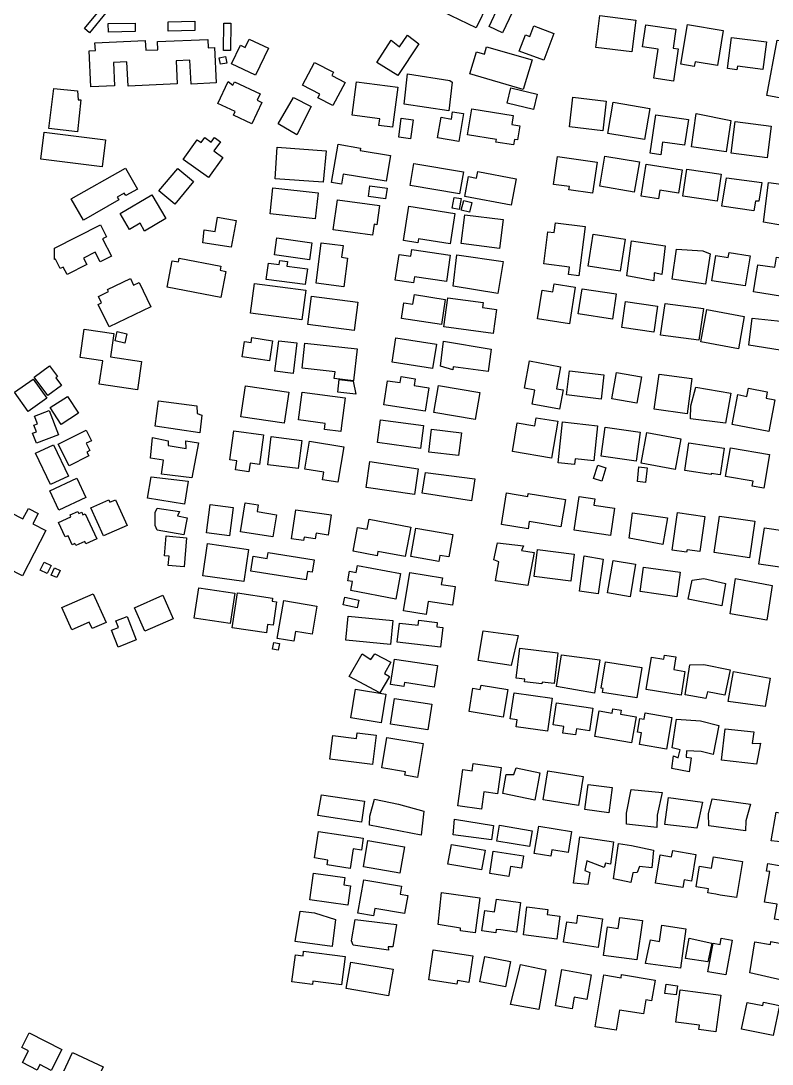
# Model space of a CAD drawing. Header units: metres. Extents: x -30816 to -28918, y -46789 to -43839.
# Drawn here: x -29513.2 to -29285.9, y -44734.4 to -44418.6 of the extents above; entities that cross this region are included whole.
import ezdxf

# ---------------------------------------------------------------- set-up
doc = ezdxf.new("R2010")
doc.units = ezdxf.units.M
doc.header["$MEASUREMENT"] = 0

msp = doc.modelspace()

# ---------------------------------------------------------------- linework, layer by layer
for points in [[(-29384.56, -44407.16), (-29371.86, -44413.48), (-29375.46, -44420.75), (-29388.01, -44414.66), (-29384.56, -44407.16)], [(-29365.67, -44407.73), (-29361.57, -44409.62), (-29367.45, -44422.25), (-29371.55, -44420.35), (-29365.67, -44407.73)], [(-29492.45, -44422.21), (-29493.97, -44420.96), (-29488.97, -44414.95), (-29487.45, -44416.2), (-29492.45, -44422.21)], [(-29486.74, -44419.4), (-29478.6, -44419.26), (-29478.57, -44421.86), (-29486.69, -44421.99), (-29486.74, -44419.4)], [(-29468.58, -44421.71), (-29468.63, -44418.86), (-29460.59, -44418.71), (-29460.53, -44421.56), (-29468.58, -44421.71)], [(-29449.77, -44427.61), (-29451.9, -44427.58), (-29451.79, -44419.26), (-29449.67, -44419.29), (-29449.77, -44427.61)], [(-29339.26, -44426.64), (-29338.03, -44416.98), (-29327.16, -44418.35), (-29328.39, -44428.02), (-29339.26, -44426.64)], [(-29324.1, -44419.81), (-29315.03, -44421.15), (-29315.88, -44426.87), (-29314.3, -44427.11), (-29315.74, -44436.85), (-29321.73, -44435.96), (-29320.41, -44427.18), (-29325.09, -44426.49), (-29324.1, -44419.81)], [(-29311.55, -44419.74), (-29300.7, -44421.5), (-29302.44, -44432.1), (-29309.22, -44430.99), (-29309.45, -44432.4), (-29313.52, -44431.73), (-29311.55, -44419.74)], [(-29399.16, -44435.17), (-29405.53, -44431.24), (-29401.11, -44424.48), (-29398.59, -44426.5), (-29396.22, -44422.96), (-29392.77, -44425.51), (-29399.16, -44435.17)], [(-29362.39, -44427.73), (-29360.5, -44422.81), (-29359.2, -44423.3), (-29357.96, -44420.09), (-29351.89, -44422.39), (-29355.01, -44430.53), (-29362.39, -44427.73)], [(-29491.99, -44438.61), (-29492.49, -44427.68), (-29490.65, -44427.59), (-29490.76, -44425.3), (-29475.55, -44424.59), (-29475.41, -44427.52), (-29471.73, -44427.34), (-29471.84, -44424.9), (-29456.61, -44424.2), (-29456.49, -44426.76), (-29454.6, -44426.68), (-29454.1, -44437.41), (-29461.71, -44437.76), (-29462.05, -44430.54), (-29466.22, -44430.74), (-29465.9, -44437.7), (-29480.77, -44438.39), (-29481.12, -44430.98), (-29485.18, -44431.16), (-29484.85, -44438.27), (-29491.99, -44438.61)], [(-29442.18, -44435.09), (-29449.47, -44431.66), (-29446.75, -44425.95), (-29445.33, -44426.62), (-29444.13, -44424.1), (-29438.27, -44426.86), (-29442.18, -44435.09)], [(-29298.17, -44423.6), (-29287.57, -44424.99), (-29288.67, -44433.36), (-29296.42, -44432.35), (-29296.57, -44433.45), (-29299.41, -44433.07), (-29298.17, -44423.6)], [(-29284.4, -44424.41), (-29273.2, -44426.45), (-29274.85, -44435.5), (-29282.95, -44434.04), (-29283.41, -44436.55), (-29281.06, -44436.98), (-29282.01, -44442.2), (-29287.47, -44441.21), (-29284.4, -44424.41)], [(-29358.54, -44430.45), (-29361.18, -44439.38), (-29377.35, -44434.65), (-29375.37, -44427.97), (-29372.96, -44428.68), (-29372.29, -44426.42), (-29358.54, -44430.45)], [(-29453.17, -44429.75), (-29451.25, -44429.41), (-29450.9, -44431.41), (-29452.81, -44431.75), (-29453.17, -44429.75)], [(-29418.8, -44444.27), (-29423.32, -44441.92), (-29422.71, -44440.78), (-29428, -44438.02), (-29424.39, -44431.16), (-29418.64, -44434.15), (-29419.14, -44435.12), (-29415.09, -44437.23), (-29418.8, -44444.27)], [(-29397.21, -44443.83), (-29396.25, -44434.66), (-29383.36, -44436.68), (-29382.68, -44437.16), (-29383.7, -44445.82), (-29397.21, -44443.83)], [(-29443.27, -44449.76), (-29448.88, -44447.15), (-29448.38, -44446.08), (-29453.63, -44443.62), (-29450.51, -44436.99), (-29449.04, -44438.05), (-29448.59, -44437.07), (-29440.79, -44440.72), (-29441.7, -44442.64), (-29440.24, -44443.34), (-29443.27, -44449.76)], [(-29411.65, -44437.04), (-29399.17, -44438.63), (-29400.73, -44450.82), (-29404.9, -44450.29), (-29404.63, -44448.23), (-29412.95, -44447.19), (-29411.65, -44437.04)], [(-29504.69, -44451.19), (-29503.16, -44439.11), (-29496.03, -44439.78), (-29495.86, -44442.53), (-29495.03, -44442.51), (-29496.02, -44452.22), (-29504.69, -44451.19)], [(-29430.73, -44441.78), (-29425.35, -44444.56), (-29429.73, -44453.08), (-29435.29, -44449.82), (-29430.73, -44441.78)], [(-29358.08, -44445.39), (-29366.06, -44443.54), (-29364.98, -44438.91), (-29356.99, -44440.77), (-29358.08, -44445.39)], [(-29336.06, -44442.92), (-29337.12, -44451.85), (-29347.22, -44450.65), (-29346.16, -44441.74), (-29336.06, -44442.92)], [(-29333.98, -44443.24), (-29322.89, -44445.1), (-29324.5, -44454.56), (-29335.59, -44452.7), (-29333.98, -44443.24)], [(-29395.3, -44454.28), (-29398.86, -44453.8), (-29398.08, -44448.06), (-29394.52, -44448.53), (-29395.3, -44454.28)], [(-29386.07, -44447.8), (-29382.93, -44448.32), (-29382.56, -44446.11), (-29379.24, -44446.65), (-29380.65, -44455.13), (-29387.11, -44454.05), (-29386.07, -44447.8)], [(-29376.79, -44445.21), (-29364.21, -44447.23), (-29364.64, -44449.95), (-29362.25, -44450.33), (-29362.95, -44454.64), (-29363.85, -44454.49), (-29364.12, -44456.16), (-29369.46, -44455.3), (-29369.33, -44454.5), (-29378.06, -44453.1), (-29376.79, -44445.21)], [(-29311.22, -44448.51), (-29312.36, -44456.28), (-29319.02, -44455.31), (-29319.59, -44459.13), (-29322.83, -44458.67), (-29321.11, -44447.07), (-29311.22, -44448.51)], [(-29308.86, -44446.62), (-29298.38, -44448.72), (-29299.81, -44458.2), (-29310.26, -44456.73), (-29308.86, -44446.62)], [(-29297.05, -44449.07), (-29286.17, -44450.48), (-29287.42, -44460.07), (-29298.3, -44458.66), (-29297.05, -44449.07)], [(-29506.12, -44452.28), (-29487.58, -44454.61), (-29488.61, -44462.74), (-29507.15, -44460.42), (-29506.12, -44452.28)], [(-29459.81, -44454.57), (-29458.66, -44455.39), (-29457.57, -44453.88), (-29455.57, -44455.32), (-29454.58, -44453.95), (-29452.8, -44455.23), (-29454.78, -44457.98), (-29452.03, -44459.96), (-29456.45, -44466.06), (-29464.13, -44460.53), (-29459.81, -44454.57)], [(-29435.66, -44456.84), (-29420.82, -44457.91), (-29421.73, -44467.4), (-29436.24, -44466.41), (-29435.66, -44456.84)], [(-29417.22, -44455.95), (-29410.4, -44457.1), (-29410.53, -44457.81), (-29401.37, -44459.35), (-29402.69, -44467.16), (-29415.63, -44464.97), (-29416.13, -44468), (-29419.18, -44467.49), (-29417.22, -44455.95)], [(-29352.07, -44468.1), (-29350.86, -44459.66), (-29338.87, -44461.38), (-29340.22, -44470.75), (-29347.39, -44469.72), (-29347.25, -44468.78), (-29352.07, -44468.1)], [(-29336.51, -44459.54), (-29326.05, -44461.3), (-29327.6, -44470.44), (-29338.05, -44468.69), (-29336.51, -44459.54)], [(-29497.93, -44472.51), (-29481.52, -44463.21), (-29477.92, -44469.52), (-29481.44, -44471.51), (-29481.88, -44470.73), (-29484.01, -44471.94), (-29483.5, -44472.81), (-29494.26, -44478.93), (-29497.93, -44472.51)], [(-29465.7, -44463.27), (-29460.91, -44467.22), (-29466.62, -44474.06), (-29471.4, -44470.1), (-29465.7, -44463.27)], [(-29394.25, -44461.76), (-29379.31, -44464.32), (-29380.45, -44470.96), (-29395.39, -44468.41), (-29394.25, -44461.76)], [(-29323.98, -44461.96), (-29313.15, -44463.66), (-29314.27, -44470.72), (-29319.86, -44469.85), (-29320.28, -44472.5), (-29325.53, -44471.67), (-29323.98, -44461.96)], [(-29311.72, -44463.51), (-29301.3, -44465.02), (-29302.5, -44473.21), (-29312.9, -44471.7), (-29311.72, -44463.51)], [(-29363.34, -44466.39), (-29364.87, -44474.44), (-29378.89, -44471.8), (-29377.74, -44465.72), (-29375.34, -44466.17), (-29374.98, -44464.2), (-29363.34, -44466.39)], [(-29299.69, -44466.08), (-29289.01, -44467.49), (-29289.92, -44473.23), (-29290.94, -44473.17), (-29291.44, -44476.11), (-29301.13, -44474.68), (-29299.69, -44466.08)], [(-29436.94, -44469.15), (-29423.24, -44470.65), (-29424.11, -44478.54), (-29437.81, -44477.04), (-29436.94, -44469.15)], [(-29407.58, -44468.52), (-29402.37, -44469.29), (-29402.86, -44472.5), (-29408.06, -44471.72), (-29407.58, -44468.52)], [(-29287, -44467.52), (-29276.34, -44468.98), (-29277.34, -44477.72), (-29282.12, -44477.13), (-29282.76, -44480.53), (-29288.47, -44479.56), (-29287, -44467.52)], [(-29473.59, -44471.27), (-29469.32, -44478.45), (-29475.73, -44482.24), (-29477.13, -44479.89), (-29480.31, -44481.77), (-29483.19, -44476.94), (-29473.59, -44471.27)], [(-29417.4, -44472.76), (-29404.68, -44474.54), (-29405.49, -44480.31), (-29406.33, -44480.19), (-29406.79, -44483.51), (-29418.68, -44481.85), (-29417.4, -44472.76)], [(-29380.6, -44475.68), (-29382.68, -44475.29), (-29382.05, -44472.03), (-29379.98, -44472.42), (-29380.6, -44475.68)], [(-29377.47, -44476.53), (-29379.98, -44475.89), (-29379.21, -44472.93), (-29376.7, -44473.57), (-29377.47, -44476.53)], [(-29395.82, -44474.73), (-29381.86, -44476.9), (-29383.29, -44486.06), (-29392.93, -44484.57), (-29393.11, -44485.76), (-29397.44, -44485.09), (-29395.82, -44474.73)], [(-29449.52, -44487.13), (-29458.12, -44485.75), (-29457.72, -44481.86), (-29454.38, -44482.36), (-29453.73, -44478.05), (-29448.01, -44479.01), (-29449.52, -44487.13)], [(-29378.86, -44477.31), (-29367.25, -44478.77), (-29368.36, -44487.46), (-29379.96, -44486), (-29378.86, -44477.31)], [(-29342.47, -44480.86), (-29344.37, -44495.81), (-29347.46, -44495.42), (-29347.17, -44493.11), (-29354.95, -44492.13), (-29353.71, -44482.42), (-29351.79, -44482.66), (-29351.42, -44479.73), (-29342.47, -44480.86)], [(-29489.09, -44480.33), (-29487.23, -44483.97), (-29488.45, -44484.59), (-29485.75, -44489.85), (-29489.15, -44491.57), (-29490.68, -44488.6), (-29494.21, -44490.4), (-29493.22, -44492.32), (-29499.21, -44495.36), (-29500.36, -44493.12), (-29501.28, -44493.59), (-29502.73, -44490.73), (-29502.99, -44490.86), (-29503.03, -44488.87), (-29503, -44487.41), (-29489.09, -44480.33)], [(-29435.74, -44484.26), (-29425.13, -44485.78), (-29425.87, -44490.9), (-29436.48, -44489.38), (-29435.74, -44484.26)], [(-29422.32, -44485.81), (-29415.7, -44486.65), (-29416.15, -44490.18), (-29414.41, -44490.39), (-29415.52, -44499.07), (-29423.88, -44498.01), (-29422.32, -44485.81)], [(-29341.53, -44492.83), (-29340, -44483.21), (-29330.39, -44484.72), (-29331.92, -44494.34), (-29341.53, -44492.83)], [(-29329.87, -44495.74), (-29328.4, -44485.22), (-29318.23, -44486.72), (-29319.27, -44495.36), (-29321.56, -44494.92), (-29321.68, -44497.32), (-29329.87, -44495.74)], [(-29384.44, -44497.53), (-29394.12, -44496.11), (-29394.4, -44497.95), (-29399.92, -44497.14), (-29398.76, -44489.29), (-29395.17, -44489.81), (-29394.88, -44487.83), (-29383.26, -44489.53), (-29384.44, -44497.53)], [(-29316.15, -44496.79), (-29314.8, -44487.68), (-29306.83, -44488.2), (-29304.62, -44489.17), (-29306.03, -44498.32), (-29316.15, -44496.79)], [(-29294.01, -44498.84), (-29304.15, -44497.25), (-29302.93, -44489.63), (-29299.15, -44490.23), (-29298.9, -44488.7), (-29292.55, -44489.71), (-29294.01, -44498.84)], [(-29468.93, -44499.23), (-29467.39, -44491.21), (-29465.48, -44491.57), (-29465.27, -44490.46), (-29452.69, -44492.85), (-29452.93, -44494.11), (-29451.15, -44494.44), (-29452.66, -44502.33), (-29468.93, -44499.23)], [(-29438.27, -44491.97), (-29435.03, -44492.39), (-29434.87, -44491.17), (-29432.5, -44491.49), (-29432.68, -44492.81), (-29426.48, -44493.62), (-29427.13, -44498.45), (-29438.92, -44496.9), (-29438.27, -44491.97)], [(-29381.3, -44489.39), (-29367.27, -44491.46), (-29368.84, -44501.11), (-29382.35, -44498.96), (-29381.3, -44489.39)], [(-29291.5, -44500.66), (-29290.19, -44492.41), (-29285.07, -44493.2), (-29284.59, -44490.14), (-29280.37, -44490.8), (-29281.06, -44495.18), (-29279.15, -44495.48), (-29280.24, -44502.42), (-29291.5, -44500.66)], [(-29486.46, -44511.25), (-29489.75, -44504.47), (-29488.77, -44503.99), (-29489.71, -44502.04), (-29486.67, -44500.57), (-29487, -44499.9), (-29480.05, -44496.56), (-29479.08, -44498.58), (-29477.4, -44497.77), (-29473.82, -44505.18), (-29486.46, -44511.25)], [(-29442.5, -44498.13), (-29427, -44500.12), (-29428.16, -44509.11), (-29443.66, -44507.13), (-29442.5, -44498.13)], [(-29356.84, -44508.83), (-29355.49, -44500.08), (-29352.22, -44500.58), (-29351.85, -44498.24), (-29345.45, -44499.22), (-29347.16, -44510.31), (-29356.84, -44508.83)], [(-29425.21, -44501.97), (-29411.24, -44503.78), (-29412.36, -44512.33), (-29426.32, -44510.51), (-29425.21, -44501.97)], [(-29384.79, -44502.91), (-29385.97, -44510.55), (-29398.06, -44508.69), (-29397.33, -44503.94), (-29394.56, -44504.36), (-29394.12, -44501.48), (-29384.79, -44502.91)], [(-29344.56, -44507.32), (-29343.4, -44499.7), (-29333.04, -44501.28), (-29334.2, -44508.9), (-29344.56, -44507.32)], [(-29383.96, -44502.41), (-29373.29, -44503.88), (-29373.5, -44505.37), (-29369.33, -44505.95), (-29370.34, -44513.28), (-29385.19, -44511.24), (-29383.96, -44502.41)], [(-29331.38, -44511.45), (-29330.26, -44503.57), (-29320.61, -44504.93), (-29321.73, -44512.8), (-29331.38, -44511.45)], [(-29318.26, -44504.19), (-29306.65, -44505.66), (-29308.08, -44515.22), (-29319.64, -44513.73), (-29318.26, -44504.19)], [(-29305.69, -44506.02), (-29294.32, -44508.09), (-29296.11, -44517.84), (-29307.48, -44515.77), (-29305.69, -44506.02)], [(-29291.95, -44508.57), (-29282.39, -44509.61), (-29283.46, -44518.29), (-29292.95, -44516.75), (-29291.95, -44508.57)], [(-29477.91, -44530.25), (-29489.46, -44528.55), (-29488.41, -44521.48), (-29495.29, -44520.47), (-29494.02, -44511.92), (-29485.01, -44513.25), (-29486.05, -44520.29), (-29476.64, -44521.67), (-29477.91, -44530.25)], [(-29481.73, -44516.13), (-29484.68, -44515.45), (-29484.02, -44512.65), (-29481.08, -44513.34), (-29481.73, -44516.13)], [(-29437.06, -44515.46), (-29438.01, -44521.55), (-29446.24, -44520.27), (-29445.51, -44515.63), (-29443.49, -44515.95), (-29443.26, -44514.5), (-29437.06, -44515.46)], [(-29399.7, -44514.57), (-29387.48, -44516.5), (-29388.65, -44523.86), (-29400.86, -44521.94), (-29399.7, -44514.57)], [(-29435.15, -44515.41), (-29429.67, -44516.09), (-29430.83, -44525.33), (-29436.32, -44524.65), (-29435.15, -44515.41)], [(-29411.48, -44517.86), (-29412.52, -44527.53), (-29418.35, -44526.9), (-29418.12, -44524.84), (-29428.09, -44523.76), (-29427.28, -44516.17), (-29411.48, -44517.86)], [(-29385.3, -44515.51), (-29370.85, -44517.98), (-29371.8, -44524.78), (-29382.42, -44523.29), (-29382.54, -44524.23), (-29386.26, -44523.11), (-29385.3, -44515.51)], [(-29509.11, -44526.43), (-29504.53, -44523.07), (-29502.14, -44526.3), (-29502.59, -44526.64), (-29500.86, -44528.98), (-29504.99, -44532.01), (-29509.11, -44526.43)], [(-29350.22, -44536.19), (-29358.46, -44534.62), (-29357.65, -44530.41), (-29360.85, -44529.8), (-29359.26, -44521.56), (-29349.88, -44523.35), (-29351.15, -44529.95), (-29349.1, -44530.34), (-29350.22, -44536.19)], [(-29509.47, -44527.07), (-29505.34, -44532.85), (-29510.96, -44536.84), (-29515.09, -44531.04), (-29509.47, -44527.07)], [(-29411.83, -44531.56), (-29417.28, -44531.01), (-29416.9, -44527.2), (-29412.62, -44527.62), (-29411.83, -44531.56)], [(-29390.84, -44536.73), (-29403.41, -44534.82), (-29402.28, -44527.53), (-29398.38, -44528.12), (-29398.1, -44526.29), (-29393.92, -44526.94), (-29394.24, -44528.99), (-29389.76, -44529.68), (-29390.84, -44536.73)], [(-29337.67, -44533.12), (-29348.07, -44531.85), (-29347.18, -44524.52), (-29336.78, -44525.79), (-29337.67, -44533.12)], [(-29326.86, -44534.34), (-29334.35, -44533.06), (-29332.95, -44525.02), (-29325.46, -44526.31), (-29326.86, -44534.34)], [(-29311.62, -44537.51), (-29321.54, -44536.19), (-29320.12, -44525.54), (-29310.2, -44526.86), (-29311.62, -44537.51)], [(-29445.2, -44529.11), (-29432.14, -44531.02), (-29433.53, -44540.43), (-29446.59, -44538.51), (-29445.2, -44529.11)], [(-29374.34, -44531.11), (-29375.73, -44539.27), (-29388.23, -44537.14), (-29386.83, -44528.98), (-29374.34, -44531.11)], [(-29300, -44540.41), (-29310.6, -44539.02), (-29310.54, -44535.12), (-29309, -44529.52), (-29298.4, -44531.31), (-29300, -44540.41)], [(-29286.92, -44542.92), (-29298.03, -44540.82), (-29296.29, -44531.75), (-29293.51, -44532.28), (-29293.04, -44529.82), (-29287.37, -44530.91), (-29287.73, -44532.8), (-29285.08, -44533.31), (-29286.92, -44542.92)], [(-29504.3, -44535.68), (-29499.05, -44532.27), (-29495.71, -44537.38), (-29500.97, -44540.79), (-29504.3, -44535.68)], [(-29428.12, -44531.02), (-29415.04, -44532.72), (-29416.14, -44541.1), (-29416.38, -44542.9), (-29421.32, -44542.25), (-29421.08, -44540.46), (-29429.22, -44539.4), (-29428.12, -44531.02)], [(-29508.1, -44540.55), (-29509.01, -44538.22), (-29504.62, -44536.53), (-29501.75, -44543.88), (-29508.46, -44546.48), (-29509.64, -44543.45), (-29508.42, -44542.98), (-29509.21, -44540.97), (-29508.1, -44540.55)], [(-29471.58, -44533.61), (-29459.99, -44535.1), (-29459.87, -44537.46), (-29458.44, -44537.98), (-29459.03, -44543.34), (-29472.59, -44541.3), (-29471.58, -44533.61)], [(-29404.34, -44539.33), (-29391.34, -44541.1), (-29392.3, -44548.05), (-29405.29, -44546.26), (-29404.34, -44539.33)], [(-29364.49, -44548.97), (-29363.04, -44540.32), (-29357.72, -44541.2), (-29357.31, -44538.72), (-29350.78, -44539.81), (-29352.64, -44550.94), (-29364.49, -44548.97)], [(-29501.87, -44546.69), (-29493.44, -44542.51), (-29491.85, -44545.69), (-29493.4, -44546.46), (-29492.31, -44548.65), (-29493.23, -44549.11), (-29492.63, -44550.31), (-29498.58, -44553.26), (-29501.87, -44546.69)], [(-29448.72, -44542.7), (-29439.74, -44543.96), (-29441.02, -44552.91), (-29443.86, -44552.51), (-29444.22, -44555.09), (-29448.24, -44554.52), (-29447.85, -44551.78), (-29449.97, -44551.48), (-29448.72, -44542.7)], [(-29388.94, -44542.2), (-29379.92, -44543.26), (-29380.75, -44550.21), (-29389.78, -44549.14), (-29388.94, -44542.2)], [(-29349.27, -44540.01), (-29338.7, -44541.18), (-29339.88, -44551.76), (-29345.51, -44551.14), (-29345.7, -44552.91), (-29350.64, -44552.38), (-29349.27, -44540.01)], [(-29336.45, -44541.64), (-29325.83, -44543.09), (-29327.04, -44551.88), (-29337.66, -44550.42), (-29336.45, -44541.64)], [(-29473.37, -44544.71), (-29468.66, -44545.74), (-29468.62, -44547.16), (-29463.2, -44548.03), (-29463.29, -44545.74), (-29459.44, -44546.34), (-29461.42, -44556.89), (-29470.64, -44555.83), (-29470.03, -44551.56), (-29473.96, -44551), (-29473.37, -44544.71)], [(-29437.41, -44544.46), (-29428.2, -44545.64), (-29429.29, -44554.14), (-29438.51, -44552.95), (-29437.41, -44544.46)], [(-29425.91, -44545.83), (-29415.52, -44547.54), (-29417.3, -44558.29), (-29421.92, -44557.52), (-29421.54, -44555.24), (-29427.31, -44554.29), (-29425.91, -44545.83)], [(-29323.83, -44543.19), (-29313.51, -44545.08), (-29315.22, -44554.4), (-29325.55, -44552.51), (-29323.83, -44543.19)], [(-29508.71, -44549.5), (-29503.34, -44546.96), (-29498.82, -44556.45), (-29504.18, -44558.98), (-29508.71, -44549.5)], [(-29312.3, -44554.7), (-29311.06, -44546.35), (-29300.39, -44547.92), (-29301.59, -44556.02), (-29304.32, -44555.62), (-29304.36, -44555.87), (-29312.3, -44554.7)], [(-29299.96, -44556.56), (-29298.5, -44547.88), (-29286.73, -44549.84), (-29288.45, -44560.06), (-29291.89, -44559.48), (-29291.64, -44557.95), (-29299.96, -44556.56)], [(-29407.57, -44552.01), (-29392.95, -44554.18), (-29394.12, -44561.97), (-29408.74, -44559.81), (-29407.57, -44552.01)], [(-29544.78, -44570.25), (-29536.92, -44554.98), (-29533.44, -44556.75), (-29532.45, -44554.83), (-29529.19, -44556.48), (-29530.99, -44559.96), (-29512.54, -44569.38), (-29510.92, -44566.25), (-29507.99, -44567.74), (-29509.6, -44570.88), (-29505.65, -44572.89), (-29512.72, -44586.62), (-29544.78, -44570.25)], [(-29390.81, -44555.3), (-29375.8, -44557.23), (-29376.81, -44563.93), (-29391.76, -44561.57), (-29390.81, -44555.3)], [(-29339.89, -44557.14), (-29338.66, -44553.13), (-29336.21, -44553.87), (-29337.43, -44557.89), (-29339.89, -44557.14)], [(-29324.17, -44558.31), (-29326.66, -44558.06), (-29326.2, -44553.64), (-29323.71, -44553.9), (-29324.17, -44558.31)], [(-29504.42, -44560.86), (-29496.28, -44557.07), (-29493.53, -44562.93), (-29501.67, -44566.72), (-29504.42, -44560.86)], [(-29473.76, -44556.6), (-29462.59, -44557.98), (-29463.65, -44564.85), (-29474.89, -44563.07), (-29473.76, -44556.6)], [(-29367.78, -44571.04), (-29366.23, -44561.5), (-29359.8, -44562.53), (-29359.68, -44561.69), (-29348.45, -44563.5), (-29349.79, -44571.73), (-29359.38, -44570.18), (-29359.73, -44572.34), (-29367.78, -44571.04)], [(-29492.05, -44566), (-29486.56, -44563.56), (-29486.22, -44564.3), (-29484.54, -44563.55), (-29481.05, -44571.35), (-29488.21, -44574.53), (-29492.05, -44566)], [(-29455.92, -44564.98), (-29448.96, -44565.89), (-29450.09, -44574.47), (-29457.06, -44573.56), (-29455.92, -44564.98)], [(-29445.36, -44564.47), (-29441.37, -44565.1), (-29441.71, -44567.15), (-29435.87, -44568.09), (-29436.96, -44574.82), (-29446.77, -44573.25), (-29445.36, -44564.47)], [(-29345.81, -44572.73), (-29344.29, -44562.59), (-29339.56, -44563.29), (-29339.84, -44565.18), (-29333.54, -44566.12), (-29334.77, -44574.36), (-29345.81, -44572.73)], [(-29501.76, -44570.43), (-29498.02, -44568.72), (-29498.28, -44568.15), (-29495.95, -44567.09), (-29495.65, -44567.76), (-29494.77, -44567.37), (-29494.42, -44568.13), (-29493.7, -44567.8), (-29490.22, -44575.37), (-29493.54, -44576.89), (-29493.87, -44576.16), (-29496.56, -44577.38), (-29496.81, -44576.83), (-29497.65, -44577.21), (-29498.92, -44574.45), (-29499.74, -44574.83), (-29501.76, -44570.43)], [(-29471.96, -44566.1), (-29465.21, -44567.1), (-29465.76, -44568.44), (-29462.82, -44568.99), (-29463.89, -44574.21), (-29471.95, -44572.82), (-29472.55, -44571.4), (-29472.59, -44567.46), (-29471.96, -44566.1)], [(-29430.01, -44566.57), (-29419.3, -44568.17), (-29420.23, -44574.27), (-29423.88, -44573.72), (-29424.13, -44575.39), (-29427.47, -44574.89), (-29427.63, -44575.92), (-29431.33, -44575.36), (-29430.01, -44566.57)], [(-29329.16, -44575.17), (-29328.16, -44567.55), (-29317.54, -44568.99), (-29318.98, -44577.13), (-29329.16, -44575.17)], [(-29314.5, -44567.45), (-29306.27, -44568.62), (-29307.79, -44579.22), (-29311.65, -44578.68), (-29311.76, -44579.41), (-29316.12, -44578.78), (-29314.5, -44567.45)], [(-29395.22, -44571.86), (-29396.93, -44580.78), (-29405.14, -44579.22), (-29405.39, -44580.51), (-29412.68, -44579.12), (-29411.3, -44571.95), (-29408.42, -44572.49), (-29407.84, -44569.45), (-29395.22, -44571.86)], [(-29303.44, -44579.58), (-29301.85, -44568.51), (-29291.17, -44570.03), (-29292.76, -44581.1), (-29303.44, -44579.58)], [(-29469.22, -44574.53), (-29463.03, -44575.06), (-29463.79, -44583.88), (-29468.58, -44583.47), (-29468.34, -44580.68), (-29469.73, -44580.55), (-29469.22, -44574.53)], [(-29393.68, -44572.15), (-29382.53, -44574.07), (-29383.72, -44580.88), (-29386.4, -44580.42), (-29386.72, -44582.23), (-29395.19, -44580.76), (-29393.68, -44572.15)], [(-29289.87, -44583.09), (-29288.25, -44572.04), (-29281.95, -44572.95), (-29283.56, -44584.01), (-29289.87, -44583.09)], [(-29456.72, -44576.84), (-29444.36, -44578.58), (-29445.74, -44588.31), (-29458.1, -44586.57), (-29456.72, -44576.84)], [(-29359.85, -44589.53), (-29369.6, -44588.15), (-29368.6, -44582.31), (-29370.12, -44581.72), (-29368.98, -44576.58), (-29361.12, -44577.5), (-29361.77, -44578.92), (-29357.91, -44579.5), (-29359.85, -44589.53)], [(-29442.87, -44580.65), (-29438.7, -44581.31), (-29438.41, -44579.52), (-29424.49, -44581.72), (-29425.09, -44585.48), (-29426.51, -44585.25), (-29426.9, -44587.8), (-29443.6, -44585.18), (-29442.87, -44580.65)], [(-29357.9, -44586.76), (-29356.85, -44578.62), (-29345.77, -44580.04), (-29346.82, -44588.18), (-29357.9, -44586.76)], [(-29342.78, -44580.55), (-29337.02, -44581.54), (-29338.54, -44592.06), (-29344.22, -44591.19), (-29342.78, -44580.55)], [(-29506.13, -44582.44), (-29504.02, -44583.46), (-29505.2, -44585.91), (-29507.31, -44584.9), (-29506.13, -44582.44)], [(-29399.79, -44593.61), (-29413.32, -44591.08), (-29412.81, -44588.34), (-29414.31, -44588.06), (-29413.78, -44585.21), (-29411.75, -44585.58), (-29411.34, -44583.45), (-29398.34, -44585.88), (-29399.79, -44593.61)], [(-29334, -44581.91), (-29327.2, -44583.05), (-29328.87, -44592.9), (-29335.68, -44591.74), (-29334, -44581.91)], [(-29324.81, -44583.94), (-29313.67, -44585.5), (-29314.72, -44592.9), (-29325.86, -44591.33), (-29324.81, -44583.94)], [(-29503.03, -44584.18), (-29501.33, -44584.96), (-29502.35, -44587.12), (-29504.04, -44586.35), (-29503.03, -44584.18)], [(-29395.55, -44585.63), (-29385.67, -44587.2), (-29385.98, -44589.18), (-29381.75, -44589.85), (-29382.64, -44595.48), (-29389.91, -44594.34), (-29390.54, -44598.25), (-29397.39, -44597.18), (-29395.55, -44585.63)], [(-29459.36, -44590.22), (-29448.47, -44591.82), (-29449.84, -44600.98), (-29460.72, -44599.36), (-29459.36, -44590.22)], [(-29311.26, -44593.61), (-29310.04, -44587.87), (-29306.56, -44587.44), (-29300.03, -44588.87), (-29301.11, -44595.7), (-29311.26, -44593.61)], [(-29298.6, -44598.1), (-29296.96, -44587.36), (-29285.91, -44589.48), (-29287.48, -44600), (-29298.6, -44598.1)], [(-29491.3, -44592.01), (-29487.41, -44600.7), (-29491.64, -44602.57), (-29492.53, -44600.58), (-29497.77, -44602.89), (-29500.76, -44596.2), (-29491.3, -44592.01)], [(-29470.26, -44592.49), (-29467.11, -44599.59), (-29475.65, -44603.34), (-29478.8, -44596.24), (-29470.26, -44592.49)], [(-29447.67, -44591.73), (-29437.06, -44593.31), (-29437.2, -44594.23), (-29435.82, -44594.43), (-29436.88, -44601.54), (-29438.52, -44601.3), (-29438.9, -44603.87), (-29449.26, -44602.33), (-29447.67, -44591.73)], [(-29411.47, -44596.31), (-29415.67, -44595.39), (-29415.14, -44593.05), (-29410.95, -44593.97), (-29411.47, -44596.31)], [(-29433.67, -44594.08), (-29423.62, -44595.79), (-29425.08, -44604.3), (-29430.12, -44603.43), (-29430.64, -44606.4), (-29435.64, -44605.55), (-29433.67, -44594.08)], [(-29478.26, -44606.01), (-29483.78, -44608.15), (-29485.77, -44603.05), (-29483.63, -44602.22), (-29484.43, -44600.17), (-29481.05, -44598.86), (-29478.26, -44606.01)], [(-29400.65, -44600.08), (-29401.36, -44607.33), (-29414.91, -44606.02), (-29414.2, -44598.77), (-29400.65, -44600.08)], [(-29398.6, -44600.89), (-29393.01, -44601.56), (-29392.82, -44600.03), (-29387.2, -44600.72), (-29387.36, -44602.06), (-29385.53, -44602.27), (-29386.26, -44608.23), (-29399.3, -44606.64), (-29398.6, -44600.89)], [(-29374.88, -44612.23), (-29373.35, -44603.21), (-29362.77, -44604.68), (-29364.88, -44613.77), (-29374.88, -44612.23)], [(-29435.29, -44609.13), (-29437.1, -44608.79), (-29436.7, -44606.73), (-29434.91, -44607.06), (-29435.29, -44609.13)], [(-29362.19, -44608.48), (-29350.68, -44609.94), (-29351.88, -44619.2), (-29355.46, -44618.75), (-29355.53, -44619.3), (-29360.79, -44618.63), (-29360.69, -44617.92), (-29363.37, -44617.58), (-29362.19, -44608.48)], [(-29413.83, -44617.04), (-29409.97, -44610.19), (-29407.27, -44611.88), (-29406.07, -44610.24), (-29401.23, -44612.74), (-29403.19, -44616.12), (-29401.68, -44617.02), (-29404.6, -44621.98), (-29413.83, -44617.04)], [(-29400.12, -44611.77), (-29387.12, -44613.77), (-29388.13, -44620.26), (-29397.1, -44618.87), (-29397.29, -44620.06), (-29401.32, -44619.44), (-29400.12, -44611.77)], [(-29351.16, -44620.13), (-29349.67, -44610.51), (-29337.99, -44612.03), (-29339.59, -44622.12), (-29351.16, -44620.13)], [(-29313.42, -44622.69), (-29324.02, -44620.99), (-29322.43, -44611.17), (-29318.62, -44611.78), (-29318.43, -44610.56), (-29315.04, -44611.1), (-29315.67, -44614.96), (-29312.26, -44615.51), (-29313.42, -44622.69)], [(-29336.32, -44612.61), (-29325.32, -44614.37), (-29326.81, -44623.56), (-29337.24, -44621.88), (-29337.03, -44620.65), (-29337.61, -44620.56), (-29336.32, -44612.61)], [(-29312.25, -44622.65), (-29310.82, -44613.5), (-29306.52, -44613.48), (-29298.62, -44615.03), (-29300.24, -44622.74), (-29305.41, -44621.69), (-29305.97, -44623.74), (-29312.25, -44622.65)], [(-29299.21, -44624.61), (-29297.58, -44615.53), (-29286.47, -44617.54), (-29288.03, -44626.18), (-29299.21, -44624.61)], [(-29402.73, -44622.38), (-29404.19, -44631.14), (-29413.4, -44629.61), (-29411.93, -44620.86), (-29402.73, -44622.38)], [(-29377.57, -44627.67), (-29376.4, -44620.59), (-29374.18, -44620.95), (-29373.97, -44619.69), (-29365.83, -44621.02), (-29367.22, -44629.37), (-29377.57, -44627.67)], [(-29365.11, -44629.91), (-29363.95, -44621.96), (-29352.45, -44623.62), (-29353.9, -44633.63), (-29363.29, -44632.28), (-29362.99, -44630.22), (-29365.11, -44629.91)], [(-29400.19, -44623.76), (-29388.88, -44625.41), (-29390.02, -44633.19), (-29401.33, -44631.54), (-29400.19, -44623.76)], [(-29351.18, -44625.01), (-29340.12, -44626.63), (-29341.13, -44633.47), (-29345.09, -44632.89), (-29345.35, -44634.74), (-29349.19, -44634.18), (-29348.9, -44632.21), (-29352.18, -44631.73), (-29351.18, -44625.01)], [(-29338.25, -44627.47), (-29334.32, -44628.14), (-29334.11, -44626.86), (-29331.55, -44627.29), (-29331.75, -44628.48), (-29327.06, -44629.27), (-29328.41, -44637.14), (-29339.58, -44635.24), (-29338.25, -44627.47)], [(-29317.88, -44639.06), (-29326.05, -44637.64), (-29325.44, -44634.1), (-29326.6, -44633.9), (-29325.88, -44629.78), (-29324.64, -44630), (-29324.3, -44628.04), (-29316.2, -44629.44), (-29317.88, -44639.06)], [(-29302.07, -44631.94), (-29303.71, -44640.63), (-29307.38, -44639.75), (-29311.85, -44639.57), (-29311.9, -44641.51), (-29310.4, -44641.65), (-29310.95, -44645.9), (-29316.23, -44644.96), (-29315.72, -44641.12), (-29314.3, -44641.66), (-29313.77, -44639.27), (-29316.15, -44638.66), (-29314.79, -44630.01), (-29307.56, -44630.53), (-29302.07, -44631.94)], [(-29406.81, -44643.72), (-29419.69, -44642.12), (-29418.79, -44634.93), (-29411.61, -44635.82), (-29411.4, -44634.09), (-29405.69, -44634.79), (-29406.81, -44643.72)], [(-29300.1, -44632.91), (-29291.44, -44633.84), (-29291.91, -44637.3), (-29289.45, -44637.28), (-29290.6, -44643.64), (-29301.23, -44642.41), (-29300.1, -44632.91)], [(-29402.42, -44635.5), (-29391.47, -44637.31), (-29393.19, -44647.61), (-29397, -44646.98), (-29396.82, -44645.94), (-29403.96, -44644.76), (-29402.42, -44635.5)], [(-29381.01, -44656.24), (-29379.43, -44645.19), (-29376.66, -44645.58), (-29376.34, -44643.39), (-29367.84, -44644.59), (-29368.97, -44652.55), (-29373.08, -44651.96), (-29373.84, -44657.26), (-29381.01, -44656.24)], [(-29367.33, -44652.47), (-29366.33, -44646.77), (-29364.01, -44646.69), (-29363.37, -44644.72), (-29356.16, -44646.27), (-29357.73, -44654.52), (-29367.33, -44652.47)], [(-29353.72, -44645.6), (-29343.08, -44647.31), (-29344.52, -44656.12), (-29355.15, -44654.4), (-29353.72, -44645.6)], [(-29341.55, -44649.71), (-29334.28, -44650.66), (-29335.32, -44658.38), (-29342.56, -44657.37), (-29341.55, -44649.71)], [(-29422.22, -44652.89), (-29409.22, -44654.79), (-29410.08, -44661.19), (-29423.31, -44659.1), (-29422.22, -44652.89)], [(-29329.95, -44661.78), (-29329.92, -44658.48), (-29328.51, -44651.23), (-29319.19, -44652.22), (-29320.7, -44659.06), (-29320.74, -44662.81), (-29329.95, -44661.78)], [(-29406.2, -44654.22), (-29398.97, -44655.74), (-29391.23, -44657.79), (-29392.06, -44665.05), (-29407.73, -44662.02), (-29407.64, -44659.38), (-29406.2, -44654.22)], [(-29317.25, -44653.69), (-29306.97, -44655.1), (-29308.69, -44663), (-29318.32, -44661.85), (-29317.25, -44653.69)], [(-29305.08, -44662.24), (-29305.12, -44658.68), (-29304.04, -44654.12), (-29292.47, -44655.74), (-29293.82, -44660.71), (-29293.95, -44663.83), (-29305.08, -44662.24)], [(-29273.96, -44657.65), (-29275.54, -44669.32), (-29279.44, -44668.39), (-29279.41, -44666.94), (-29282.33, -44666.51), (-29282.39, -44667.22), (-29286.21, -44666.8), (-29284.7, -44658.1), (-29279.9, -44659.07), (-29279.86, -44656.75), (-29273.96, -44657.65)], [(-29382.43, -44665), (-29381.95, -44660.21), (-29370.23, -44662.18), (-29370.81, -44666.55), (-29382.43, -44665)], [(-29359.31, -44668.55), (-29369.2, -44666.89), (-29368.39, -44662.1), (-29358.5, -44663.77), (-29359.31, -44668.55)], [(-29356.49, -44662.32), (-29346.57, -44664), (-29347.65, -44670.33), (-29352.54, -44669.5), (-29352.87, -44671.48), (-29357.9, -44670.63), (-29356.49, -44662.32)], [(-29424.34, -44672), (-29423.11, -44663.98), (-29409.62, -44666.04), (-29410.17, -44669.61), (-29412.68, -44669.23), (-29413.59, -44675.17), (-29420.5, -44674.12), (-29420.27, -44672.62), (-29424.34, -44672)], [(-29333.84, -44667.08), (-29334.8, -44673.92), (-29336.28, -44673.53), (-29336.76, -44674.92), (-29341.93, -44672.86), (-29342.56, -44675.82), (-29341.08, -44676.4), (-29341.66, -44680.07), (-29346.03, -44679.61), (-29344.04, -44665.63), (-29333.84, -44667.08)], [(-29408.17, -44666.71), (-29397.13, -44668.65), (-29398.53, -44676.55), (-29409.57, -44674.63), (-29408.17, -44666.71)], [(-29383.96, -44673.84), (-29382.91, -44667.88), (-29372.74, -44669.65), (-29373.79, -44675.6), (-29383.96, -44673.84)], [(-29332.36, -44667.65), (-29328.48, -44668.2), (-29321.75, -44669.65), (-29322.26, -44674.98), (-29326.05, -44674.53), (-29326.68, -44676.38), (-29327.99, -44676.45), (-29328.68, -44679.42), (-29333.87, -44678.31), (-29332.36, -44667.65)], [(-29361.09, -44671.33), (-29361.68, -44675.08), (-29365.02, -44674.54), (-29365.51, -44677.63), (-29371.33, -44676.71), (-29370.25, -44669.9), (-29361.09, -44671.33)], [(-29308.94, -44670.97), (-29310.32, -44679.03), (-29312.52, -44678.65), (-29312.92, -44680.98), (-29321.19, -44679.59), (-29319.75, -44671.09), (-29316.31, -44671.66), (-29315.98, -44669.78), (-29308.94, -44670.97)], [(-29294.85, -44673.07), (-29296.64, -44684), (-29301.57, -44683.21), (-29302.92, -44682.98), (-29304.28, -44682.76), (-29305.34, -44682.59), (-29305.14, -44681.32), (-29308.88, -44680.72), (-29308.14, -44676.23), (-29307.85, -44674.48), (-29304.23, -44675.07), (-29303.68, -44671.64), (-29294.85, -44673.07)], [(-29287.24, -44673.69), (-29276.63, -44675.48), (-29279.37, -44691.51), (-29285.19, -44690.53), (-29284.41, -44686), (-29288.2, -44685.37), (-29286.62, -44676.1), (-29287.62, -44675.94), (-29287.24, -44673.69)], [(-29424.65, -44676.57), (-29415.18, -44677.91), (-29415.49, -44680.12), (-29413.45, -44680.41), (-29414.29, -44686.25), (-29425.8, -44684.62), (-29424.65, -44676.57)], [(-29409.44, -44678.59), (-29398.04, -44680.54), (-29398.46, -44682.98), (-29396.15, -44683.37), (-29397.09, -44688.84), (-29406.1, -44687.3), (-29406.48, -44689.53), (-29411.19, -44688.73), (-29409.44, -44678.59)], [(-29386.91, -44692.12), (-29385.9, -44682.44), (-29374.3, -44684.02), (-29375.73, -44694.61), (-29380.15, -44694.06), (-29380.17, -44693.2), (-29386.91, -44692.12)], [(-29373.7, -44694.03), (-29372.81, -44687.88), (-29369.88, -44688.3), (-29369.32, -44684.44), (-29361.99, -44685.49), (-29363.28, -44694.47), (-29367.98, -44693.79), (-29369.34, -44693.6), (-29369.49, -44694.63), (-29373.7, -44694.03)], [(-29428.68, -44688.12), (-29424.32, -44688.63), (-29417.96, -44690.63), (-29419.03, -44698.75), (-29430.2, -44697.26), (-29428.68, -44688.12)], [(-29361.13, -44695.29), (-29360.08, -44686.8), (-29353.75, -44687.58), (-29353.93, -44689.1), (-29350.15, -44689.57), (-29350.72, -44694.18), (-29351.01, -44696.55), (-29361.13, -44695.29)], [(-29412.07, -44690.66), (-29399.56, -44692.09), (-29400.61, -44698.9), (-29402.03, -44698.9), (-29401.99, -44699.92), (-29412.68, -44698.41), (-29413.11, -44697.06), (-29412.07, -44690.66)], [(-29338.53, -44699.07), (-29348.98, -44697.52), (-29348.04, -44691.3), (-29345.03, -44691.74), (-29344.66, -44689.34), (-29337.23, -44690.46), (-29338.53, -44699.07)], [(-29336.91, -44701.47), (-29335.7, -44692.85), (-29332.46, -44693.3), (-29332.01, -44689.98), (-29325.12, -44690.94), (-29326.79, -44702.87), (-29336.91, -44701.47)], [(-29313.63, -44705.37), (-29324.24, -44703.93), (-29322.65, -44696.78), (-29319.93, -44697.26), (-29319.26, -44692.33), (-29312.04, -44693.46), (-29313.63, -44705.37)], [(-29311.02, -44696.27), (-29304.18, -44697.78), (-29305.32, -44703.45), (-29312.1, -44702.45), (-29311.02, -44696.27)], [(-29299.93, -44707.41), (-29305.3, -44706.45), (-29303.73, -44697.81), (-29301.61, -44698.19), (-29301.27, -44696.31), (-29298.02, -44696.89), (-29299.93, -44707.41)], [(-29282.98, -44708.94), (-29292.66, -44706.79), (-29291.1, -44697.36), (-29286.38, -44698.22), (-29286.32, -44697.32), (-29281, -44698.24), (-29282.98, -44708.94)], [(-29415.08, -44701.83), (-29416.2, -44710.44), (-29424.84, -44709.33), (-29424.97, -44710.28), (-29431.19, -44709.48), (-29430.12, -44701.27), (-29427.81, -44701.57), (-29427.63, -44700.2), (-29415.08, -44701.83)], [(-29389.79, -44708.9), (-29388.41, -44699.78), (-29376.41, -44701.59), (-29377.63, -44709.65), (-29381.12, -44709.13), (-29381.28, -44710.18), (-29389.79, -44708.9)], [(-29400.57, -44705.69), (-29401.96, -44713.68), (-29414.75, -44711.49), (-29413.37, -44703.5), (-29400.57, -44705.69)], [(-29372.8, -44701.85), (-29365.04, -44703.36), (-29366.55, -44711.01), (-29374.3, -44709.49), (-29372.8, -44701.85)], [(-29365.08, -44716.36), (-29362.64, -44706.85), (-29362.04, -44704.27), (-29354.39, -44705.84), (-29356.44, -44717.82), (-29365.08, -44716.36)], [(-29349.52, -44705.8), (-29340.65, -44707.34), (-29341.96, -44714.82), (-29345.76, -44714.17), (-29346.36, -44717.64), (-29351.43, -44716.77), (-29349.52, -44705.8)], [(-29336.81, -44707.4), (-29331.59, -44708.27), (-29331.42, -44707.3), (-29321.32, -44708.99), (-29322.39, -44715.27), (-29324.14, -44714.96), (-29324.86, -44719.22), (-29332.03, -44718.02), (-29333.07, -44724.16), (-29339.47, -44723.1), (-29336.81, -44707.4)], [(-29318.4, -44712.97), (-29317.99, -44710.2), (-29314.54, -44710.7), (-29314.94, -44713.47), (-29318.4, -44712.97)], [(-29313.73, -44711.93), (-29301.45, -44713.56), (-29302.94, -44724.64), (-29308.06, -44723.96), (-29307.88, -44722.63), (-29315.04, -44721.67), (-29313.73, -44711.93)], [(-29285.59, -44725.78), (-29295.17, -44723.81), (-29293.48, -44715.71), (-29288.71, -44716.69), (-29288.5, -44715.68), (-29283.69, -44716.66), (-29285.59, -44725.78)], [(-29510.65, -44724.95), (-29500.76, -44730.01), (-29504.01, -44736.3), (-29507.42, -44734.56), (-29508.28, -44736.22), (-29512.72, -44733.95), (-29510.89, -44730.42), (-29512.93, -44729.38), (-29510.65, -44724.95)], [(-29497.57, -44730.89), (-29488.3, -44735.17), (-29491.8, -44742.68), (-29494.51, -44741.41), (-29495.06, -44742.59), (-29501.62, -44739.56), (-29497.57, -44730.89)]]:
    msp.add_lwpolyline(points)

doc.saveas('drawing.dxf')
